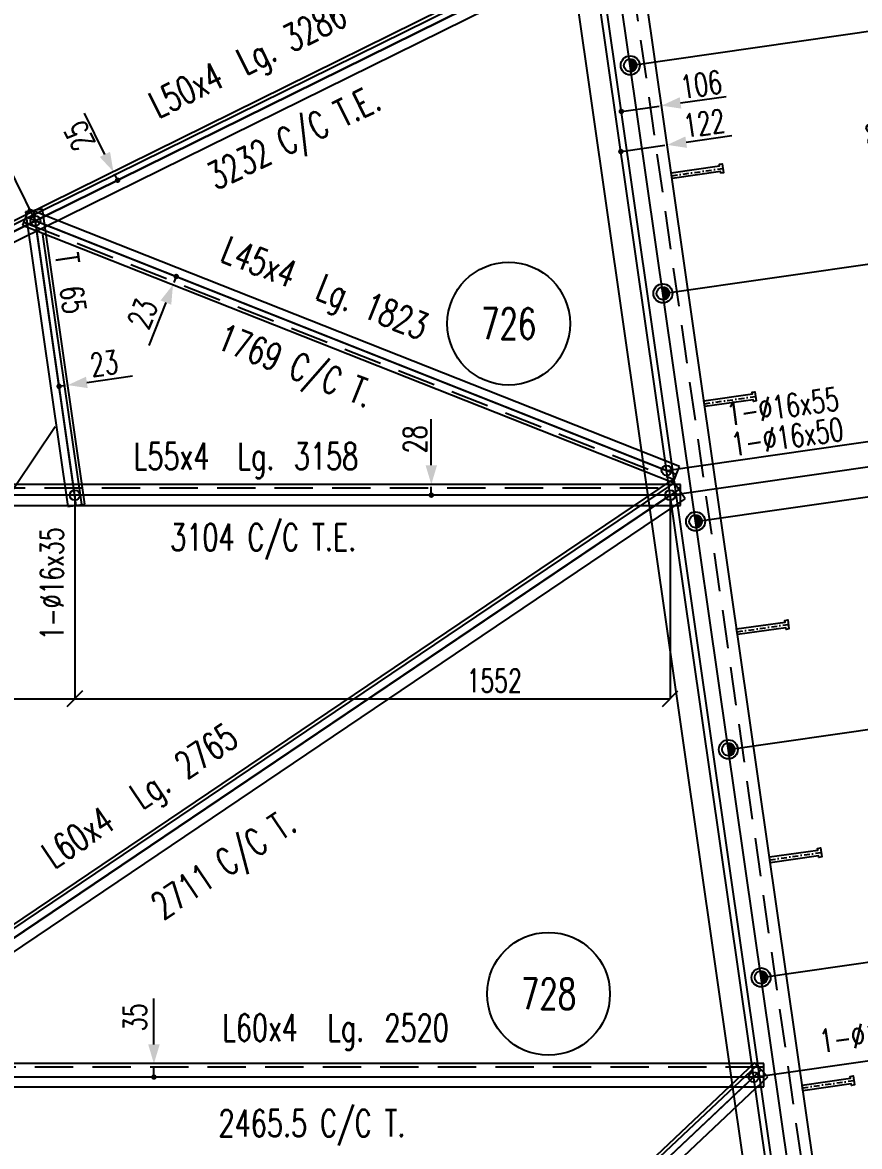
# Model space of a CAD drawing. Extents: x 144362 to 160582, y -59241 to -47761.
# Drawn here: x 150772 to 152954, y -52484 to -49556 of the extents above; entities that cross this region are included whole.
import ezdxf
from ezdxf.enums import TextEntityAlignment as Align

# ---------------------------------------------------------------- set-up
doc = ezdxf.new("R2010")
doc.units = 0
doc.header["$LTSCALE"] = 200
doc.header["$MEASUREMENT"] = 0
doc.linetypes.add('DASHDOT', pattern=[1, 0.5, -0.25, 0, -0.25])
doc.linetypes.add('DASHED', pattern=[0.75, 0.5, -0.25])
doc.layers.get('0').update_dxf_attribs({"linetype": 'CONTINUOUS'})
doc.layers.get('DEFPOINTS').update_dxf_attribs({"linetype": 'CONTINUOUS'})
for name, color, linetype in [('ASSI', 3, 'CONTINUOUS'), ('BOLLINI_1', 7, 'CONTINUOUS'), ('Echelon', 3, 'CONTINUOUS'), ('FORI', 2, 'CONTINUOUS'), ('LINEA_ANG', 2, 'CONTINUOUS'), ('LS', 7, 'CONTINUOUS'), ('MZ', 6, 'DASHDOT'), ('QT_MAL', 7, 'CONTINUOUS'), ('QT_MPR', 7, 'CONTINUOUS'), ('QT_MSP', 7, 'CONTINUOUS'), ('TRAT-Y', 7, 'DASHED')]:
    doc.layers.add(name, color=color, linetype=linetype)
doc.styles.add('QUOTE', font='ROMANS8.SHX', dxfattribs={"width": 0.7})
doc.styles.add('RQL', font='ROMANS8.SHX', dxfattribs={"width": 0.7})
doc.styles.add('RS', font='ROMANS8.shx', dxfattribs={"width": 0.7})
doc.styles.get("Standard").update_dxf_attribs({"font": 'ROMANS8.SHX', "width": 0.7})
doc.dimstyles.new('FRECCE1', dxfattribs={"dimtxt": 60, "dimasz": 6.66, "dimexe": 0, "dimexo": 0, "dimgap": 1, "dimtad": 1, "dimdec": 0, "dimzin": 0, "dimdsep": 46, "dimtxsty": 'RS', "dimblk1": 'QUOTP', "dimblk2": 'QUOTF', "dimsah": 1, "dimcen": 0, "dimclrd": 2, "dimclre": 2, "dimclrt": 7, "dimadec": 0, "dimazin": 0, "dimtfac": 1, "dimtdec": 0, "dimtix": 1, "dimtmove": 2, "dimatfit": 3, "dimldrblk": 'QUOTP', "dimfxl": 1, "dimtolj": 1, "dimtzin": 0, "dimarcsym": 0})
doc.dimstyles.new('FRECCE1_20', dxfattribs={"dimtxt": 60, "dimasz": 6.6667, "dimexe": 0, "dimexo": 0, "dimgap": 1, "dimtad": 1, "dimzin": 0, "dimdsep": 46, "dimtxsty": 'RS', "dimblk1": 'QUOTP', "dimblk2": 'QUOTF', "dimsah": 1, "dimcen": 0, "dimclrd": 2, "dimclre": 2, "dimclrt": 7, "dimadec": 0, "dimazin": 0, "dimtfac": 1, "dimtix": 1, "dimtmove": 2, "dimatfit": 3, "dimldrblk": 'QUOTP', "dimfxl": 1, "dimtolj": 1, "dimtzin": 0, "dimarcsym": 0})
doc.dimstyles.new('TRATTO_20', dxfattribs={"dimscale": 0, "dimtxt": 60, "dimasz": 40, "dimexe": 0, "dimexo": 0, "dimgap": 10, "dimtad": 1, "dimrnd": 0.5, "dimdsep": 46, "dimtxsty": 'RS', "dimblk1": 'OBLIQUE', "dimblk2": 'OBLIQUE', "dimsah": 1, "dimcen": 0.09, "dimclrd": 2, "dimclre": 2, "dimclrt": 7, "dimadec": 0, "dimazin": 0, "dimtfac": 1, "dimtix": 1, "dimtmove": 2, "dimatfit": 3, "dimfxl": 1, "dimtolj": 1, "dimtzin": 0, "dimarcsym": 0})

# ---------------------------------------------------------------- blocks, each defined once
blk = doc.blocks.new('ASSE98')
blk.add_line((0, 0), (1, 0))
at = {"color": 7, "flags": 1}
for tag, p in [('LAV1', (3.07431, 6.82847)), ('LAV2', (3.07431, 6.49513)), ('LAV3', (3.07431, 6.1618)), ('LAV4', (3.07431, 5.82847)), ('LAV5', (3.07431, 5.49513)), ('LAV6', (3.07431, 5.1618)), ('LAV7', (3.07431, 4.82847)), ('LAV8', (3.07431, 4.49513)), ('LAV9', (3.07431, 4.1618)), ('LAV10', (3.07431, 3.82847))]:
    blk.add_attdef(tag, p, '', height=0.2, dxfattribs=at)
at = {"color": 7, "style": 'QUOTE', "width": 0.5, "flags": 1}
for tag, p in [('TI', (1.38308, 6.82731)), ('DI_S', (1.38308, 6.42178)), ('D_S', (1.38308, 6.02092)), ('E_S', (1.38308, 5.68065)), ('NFORI', (1.36454, 5.29792)), ('ALAR', (1.36349, 4.93246)), ('FAM', (1.3775, 4.54645)), ('ALA', (1.38308, 4.19257)), ('DISP2', (1.38308, 3.84971)), ('DISP1', (1.38308, 3.50686)), ('PINZAF', (1.38308, 3.164)), ('PINZAI', (1.38308, 2.82114)), ('TRP', (1.38308, 2.47829)), ('NP', (1.38308, 2.13543)), ('SV', (1.38308, 1.79257)), ('PESO', (1.38308, 1.44971)), ('QUA', (1.38308, 1.10686)), ('LUN', (1.38308, 0.764)), ('PROF', (1.38308, 0.42114)), ('POS', (1.38308, 0.07829))]:
    blk.add_attdef(tag, p, '', height=0.2, dxfattribs=at)
blk = doc.blocks.new('16')
blk.add_circle((0, 0), 1)
blk = doc.blocks.new('_OBLIQUE')
at = {"color": 0, "linetype": 'ByBlock'}
blk.add_line((-0.5, -0.5), (0.5, 0.5), dxfattribs=at)
blk = doc.blocks.new('*D31')
at = {"layer": 'DEFPOINTS', "color": 0, "transparency": 16777216}
for p in [(152258.6, -49271.5), (153766.6, -50599.7), (152460, -50787.2)]:
    blk.add_point(p, dxfattribs=at)
at = {"layer": 'QT_MPR', "color": 2, "lineweight": -2, "transparency": 16777216}
for p, q in [((152258.6, -49271.5), (153549.4, -49086.3)), ((153549.4, -49086.3), (153766.6, -50599.7)), ((152460, -50787.2), (153766.6, -50599.7))]:
    blk.add_line(p, q, dxfattribs=at)
at = {"layer": 'QT_MPR', "color": 2, "lineweight": -2, "transparency": 16777216, "xscale": 40, "yscale": 40, "zscale": 40}
for p, rotation in [((153549.4, -49086.3), 98.16615670567593), ((153766.6, -50599.7), 278.166156705676)]:
    blk.add_blockref('_OBLIQUE', p, dxfattribs=dict(at, rotation=rotation))
at = {"layer": 'QT_MPR', "color": 7, "transparency": 16777216, "insert": (153605.8, -49851.4), "char_height": 60, "attachment_point": 5, "rotation": 98.1662, "style": 'RS'}
blk.add_mtext('\\A1;1529', dxfattribs=at)
blk = doc.blocks.new('*D33')
at = {"layer": 'DEFPOINTS', "color": 0, "transparency": 16777216}
for p in [(152460, -50787.2), (153984.1, -52115.4), (152677.5, -52302.9)]:
    blk.add_point(p, dxfattribs=at)
at = {"layer": 'QT_MPR', "color": 2, "lineweight": -2, "transparency": 16777216}
for p, q in [((152460, -50787.2), (153766.6, -50599.7)), ((153766.6, -50599.7), (153984.1, -52115.4)), ((152677.5, -52302.9), (153984.1, -52115.4))]:
    blk.add_line(p, q, dxfattribs=at)
at = {"layer": 'QT_MPR', "color": 2, "lineweight": -2, "transparency": 16777216, "xscale": 40, "yscale": 40, "zscale": 40}
for p, rotation in [((153766.6, -50599.7), 98.16615670567593), ((153984.1, -52115.4), 278.166156705676)]:
    blk.add_blockref('_OBLIQUE', p, dxfattribs=dict(at, rotation=rotation))
at = {"layer": 'QT_MPR', "color": 7, "transparency": 16777216, "insert": (153827.2, -51355.1), "char_height": 60, "attachment_point": 5, "rotation": 98.1662, "style": 'RS'}
blk.add_mtext('\\A1;1531', dxfattribs=at)
blk = doc.blocks.new('*D35')
at = {"layer": 'DEFPOINTS', "color": 0, "transparency": 16777216}
for p in [(152677.5, -52302.9), (154201.6, -53631.1), (152895, -53818.6)]:
    blk.add_point(p, dxfattribs=at)
at = {"layer": 'QT_MPR', "color": 2, "lineweight": -2, "transparency": 16777216}
for p, q in [((152677.5, -52302.9), (153984.1, -52115.4)), ((153984.1, -52115.4), (154201.6, -53631.1)), ((152895, -53818.6), (154201.6, -53631.1))]:
    blk.add_line(p, q, dxfattribs=at)
at = {"layer": 'QT_MPR', "color": 2, "lineweight": -2, "transparency": 16777216, "xscale": 40, "yscale": 40, "zscale": 40}
for p, rotation in [((153984.1, -52115.4), 98.16615670567593), ((154201.6, -53631.1), 278.166156705676)]:
    blk.add_blockref('_OBLIQUE', p, dxfattribs=dict(at, rotation=rotation))
at = {"layer": 'QT_MPR', "color": 7, "transparency": 16777216, "insert": (154033.3, -52894.1), "char_height": 60, "attachment_point": 5, "rotation": 98.1662, "style": 'RS'}
blk.add_mtext('\\A1;1531.5', dxfattribs=at)
blk = doc.blocks.new('*D30')
at = {"layer": 'DEFPOINTS', "color": 0, "transparency": 16777216}
for p in [(152254.9, -49358), (153460.4, -50578), (152450.7, -50722.9)]:
    blk.add_point(p, dxfattribs=at)
at = {"layer": 'QT_MPR', "color": 2, "lineweight": -2, "transparency": 16777216}
for p, q in [((152254.9, -49358), (153264.5, -49213.1)), ((153264.5, -49213.1), (153460.4, -50578)), ((152450.7, -50722.9), (153460.4, -50578))]:
    blk.add_line(p, q, dxfattribs=at)
at = {"layer": 'QT_MPR', "color": 2, "lineweight": -2, "transparency": 16777216, "xscale": 40, "yscale": 40, "zscale": 40}
for p, rotation in [((153264.5, -49213.1), 98.16615670567593), ((153460.4, -50578), 278.166156705676)]:
    blk.add_blockref('_OBLIQUE', p, dxfattribs=dict(at, rotation=rotation))
at = {"layer": 'QT_MPR', "color": 7, "transparency": 16777216, "insert": (153316.5, -49898.6), "char_height": 60, "attachment_point": 5, "rotation": 98.1662, "style": 'RS'}
blk.add_mtext('\\A1;1379', dxfattribs=at)
blk = doc.blocks.new('*D32')
at = {"layer": 'DEFPOINTS', "color": 0, "transparency": 16777216}
for p in [(153469.6, -50642.3), (152450.7, -50722.9), (152460, -50787.2)]:
    blk.add_point(p, dxfattribs=at)
at = {"layer": 'QT_MPR', "color": 2, "lineweight": -2, "transparency": 16777216}
for p, q in [((152450.7, -50722.9), (153460.4, -50578)), ((153460.4, -50578), (153469.6, -50642.3)), ((152460, -50787.2), (153469.6, -50642.3))]:
    blk.add_line(p, q, dxfattribs=at)
at = {"layer": 'QT_MPR', "color": 2, "lineweight": -2, "transparency": 16777216, "xscale": 40, "yscale": 40, "zscale": 40}
for p, rotation in [((153460.4, -50578), 98.16615670567593), ((153469.6, -50642.3), 278.166156705676)]:
    blk.add_blockref('_OBLIQUE', p, dxfattribs=dict(at, rotation=rotation))
at = {"layer": 'QT_MPR', "color": 7, "transparency": 16777216, "insert": (153515.2, -50584.9), "char_height": 60, "attachment_point": 5, "rotation": 98.1662, "style": 'RS'}
blk.add_mtext('\\A1;65', dxfattribs=at)
blk = doc.blocks.new('QUOTP')
at = {"layer": 'ASSI', "color": 2, "const_width": 1.07}
blk.add_lwpolyline([(-0.53, 0, 1), (0.53, 0, 1)], format="xyb", close=True, dxfattribs=at)
blk = doc.blocks.new('QUOTF')
at = {"layer": 'LS', "color": 2}
blk.add_line((7.5, 0), (25.5, 0), dxfattribs=at)
blk.add_solid([(7.5, 2.25), (0, 0), (7.5, -2.25)], dxfattribs=at)
blk = doc.blocks.new('*D166')
at = {"layer": 'DEFPOINTS', "color": 0, "transparency": 16777216}
for p in [(152332.7, -49787.8), (152437.6, -49772.7), (152437.6, -49772.7)]:
    blk.add_point(p, dxfattribs=at)
at = {"layer": 'QT_MAL', "color": 2, "lineweight": -2, "transparency": 16777216}
for p, q in [((152339.3, -49786.8), (152431, -49773.7)), ((152437.6, -49772.7), (152437.6, -49772.7))]:
    blk.add_line(p, q, dxfattribs=at)
at = {"layer": 'QT_MAL', "color": 2, "lineweight": -2, "transparency": 16777216, "xscale": 6.66, "yscale": 6.66, "zscale": 6.66}
for name, p, rotation in [('QUOTF', (152437.6, -49772.7), 8.166156705674926), ('QUOTP', (152332.7, -49787.8), 188.1661567056749)]:
    blk.add_blockref(name, p, dxfattribs=dict(at, rotation=rotation))
at = {"layer": 'QT_MAL', "color": 7, "transparency": 16777216, "insert": (152540.6, -49717.7), "char_height": 60, "attachment_point": 5, "rotation": 8.1662, "style": 'RS'}
blk.add_mtext('\\A1;106', dxfattribs=at)
blk = doc.blocks.new('*D165')
at = {"layer": 'DEFPOINTS', "color": 0, "transparency": 16777216}
for p in [(152452.3, -49874.9), (152452.3, -49874.9), (152331.5, -49892.3)]:
    blk.add_point(p, dxfattribs=at)
at = {"layer": 'QT_MAL', "color": 2, "lineweight": -2, "transparency": 16777216}
blk.add_line((152338.1, -49891.3), (152445.7, -49875.9), dxfattribs=at)
at = {"layer": 'QT_MAL', "color": 2, "lineweight": -2, "transparency": 16777216, "xscale": 6.66, "yscale": 6.66, "zscale": 6.66}
for name, p, rotation in [('QUOTF', (152452.3, -49874.9), 8.166156705674926), ('QUOTP', (152331.5, -49892.3), 188.1661567056749)]:
    blk.add_blockref(name, p, dxfattribs=dict(at, rotation=rotation))
at = {"layer": 'QT_MAL', "color": 7, "transparency": 16777216, "insert": (152548.5, -49818.7), "char_height": 60, "attachment_point": 5, "rotation": 8.1662, "style": 'RS'}
blk.add_mtext('\\A1;122', dxfattribs=at)
blk = doc.blocks.new('*D54')
at = {"layer": 'DEFPOINTS', "color": 0, "transparency": 16777216}
for p in [(150211.9, -52302.9), (151067.4, -53818.6), (150498.7, -54139.6)]:
    blk.add_point(p, dxfattribs=at)
at = {"layer": 'QT_MPR', "color": 2, "lineweight": -2, "transparency": 16777216}
for p, q in [((150211.9, -52302.9), (149643.2, -52623.9)), ((149643.2, -52623.9), (150498.7, -54139.6)), ((151067.4, -53818.6), (150498.7, -54139.6))]:
    blk.add_line(p, q, dxfattribs=at)
at = {"layer": 'QT_MPR', "color": 2, "lineweight": -2, "transparency": 16777216, "xscale": 40, "yscale": 40, "zscale": 40}
for p, rotation in [((149643.2, -52623.9), 119.4417133094446), ((150498.7, -54139.6), 299.4417133094445)]:
    blk.add_blockref('_OBLIQUE', p, dxfattribs=dict(at, rotation=rotation))
at = {"layer": 'QT_MPR', "color": 7, "transparency": 16777216, "insert": (150088.3, -53294.2), "char_height": 60, "attachment_point": 5, "rotation": 299.4417, "style": 'RS'}
blk.add_mtext('\\A1;1740.5', dxfattribs=at)
blk = doc.blocks.new('*D172')
at = {"layer": 'DEFPOINTS', "color": 0, "transparency": 16777216}
for p in [(150890.3, -50500.6), (150890.3, -50500.6), (150867.5, -50503.8)]:
    blk.add_point(p, dxfattribs=at)
at = {"layer": 'QT_MAL', "color": 2, "lineweight": -2, "transparency": 16777216}
blk.add_line((150874.1, -50502.9), (150883.7, -50501.5), dxfattribs=at)
at = {"layer": 'QT_MAL', "color": 2, "lineweight": -2, "transparency": 16777216, "xscale": 6.6667, "yscale": 6.6667, "zscale": 6.6667}
for name, p, rotation in [('QUOTF', (150890.3, -50500.6), 8.166156705675638), ('QUOTP', (150867.5, -50503.8), 188.1661567056757)]:
    blk.add_blockref(name, p, dxfattribs=dict(at, rotation=rotation))
at = {"layer": 'QT_MAL', "color": 7, "transparency": 16777216, "insert": (150985, -50444.2), "char_height": 60, "attachment_point": 5, "rotation": 8.1662, "style": 'RS'}
blk.add_mtext('\\A1;23', dxfattribs=at)
blk = doc.blocks.new('*D171')
at = {"layer": 'DEFPOINTS', "color": 0, "transparency": 16777216}
for p in [(151164.2, -50239.1), (151164.2, -50239.1), (151172.7, -50217.7)]:
    blk.add_point(p, dxfattribs=at)
at = {"layer": 'QT_MAL', "color": 2, "lineweight": -2, "transparency": 16777216}
for p, q in [((151164.2, -50239.1), (151164.2, -50239.1)), ((151170.2, -50223.9), (151166.7, -50232.9))]:
    blk.add_line(p, q, dxfattribs=at)
at = {"layer": 'QT_MAL', "color": 2, "lineweight": -2, "transparency": 16777216, "xscale": 6.6667, "yscale": 6.6667, "zscale": 6.6667}
for name, p, rotation in [('QUOTP', (151172.7, -50217.7), 68.43147421915525), ('QUOTF', (151164.2, -50239.1), 248.4314742191553)]:
    blk.add_blockref(name, p, dxfattribs=dict(at, rotation=rotation))
at = {"layer": 'QT_MAL', "color": 7, "transparency": 16777216, "insert": (151085, -50314.7), "char_height": 60, "attachment_point": 5, "rotation": 68.4315, "style": 'RS'}
blk.add_mtext('\\A1;23', dxfattribs=at)
blk = doc.blocks.new('xxx')
blk.add_circle((0, 0), 8)
at = {"color": 3, "style": 'RQL', "width": 0.7}
blk.add_attdef('POS', text='', height=4, dxfattribs=at).set_placement((0, 0), align=Align.MIDDLE)
at = {"color": 3, "style": 'RQL', "width": 0.7, "flags": 1}
blk.add_attdef('POS1', (-0.39, -5.42), '', height=2, dxfattribs=at)
at = {"style": 'RQL', "width": 0.7, "flags": 1}
blk.add_attdef('TIPO', (-0.39, -8.66), '', height=2, dxfattribs=at)
blk = doc.blocks.new('*D64')
at = {"layer": 'DEFPOINTS', "color": 0, "transparency": 16777216}
for p in [(149356.4, -50787.2), (150908.2, -50787.2), (150908.2, -51317.3)]:
    blk.add_point(p, dxfattribs=at)
at = {"layer": 'QT_MPR', "color": 2, "lineweight": -2, "transparency": 16777216}
for p, q in [((149356.4, -50787.2), (149356.4, -51317.3)), ((150908.2, -50787.2), (150908.2, -51317.3)), ((149356.4, -51317.3), (150908.2, -51317.3))]:
    blk.add_line(p, q, dxfattribs=at)
at = {"layer": 'QT_MPR', "color": 2, "lineweight": -2, "transparency": 16777216, "xscale": 40, "yscale": 40, "zscale": 40, "rotation": 180}
blk.add_blockref('_OBLIQUE', (149356.4, -51317.3), dxfattribs=at)
at = {"layer": 'QT_MPR', "color": 2, "lineweight": -2, "transparency": 16777216, "xscale": 40, "yscale": 40, "zscale": 40}
blk.add_blockref('_OBLIQUE', (150908.2, -51317.3), dxfattribs=at)
at = {"layer": 'QT_MPR', "color": 7, "transparency": 16777216, "insert": (150232.4, -51271.2), "char_height": 60, "attachment_point": 5, "style": 'RS'}
blk.add_mtext('\\A1;1552', dxfattribs=at)
blk = doc.blocks.new('*D63')
at = {"layer": 'DEFPOINTS', "color": 0, "transparency": 16777216}
for p in [(150908.2, -50787.2), (152460, -50787.2), (152460, -51317.3)]:
    blk.add_point(p, dxfattribs=at)
at = {"layer": 'QT_MPR', "color": 2, "lineweight": -2, "transparency": 16777216}
for p, q in [((150908.2, -50787.2), (150908.2, -51317.3)), ((152460, -50787.2), (152460, -51317.3)), ((150908.2, -51317.3), (152460, -51317.3))]:
    blk.add_line(p, q, dxfattribs=at)
at = {"layer": 'QT_MPR', "color": 2, "lineweight": -2, "transparency": 16777216, "xscale": 40, "yscale": 40, "zscale": 40, "rotation": 180}
blk.add_blockref('_OBLIQUE', (150908.2, -51317.3), dxfattribs=at)
at = {"layer": 'QT_MPR', "color": 2, "lineweight": -2, "transparency": 16777216, "xscale": 40, "yscale": 40, "zscale": 40}
blk.add_blockref('_OBLIQUE', (152460, -51317.3), dxfattribs=at)
at = {"layer": 'QT_MPR', "color": 7, "transparency": 16777216, "insert": (152001.4, -51270.4), "char_height": 60, "attachment_point": 5, "style": 'RS'}
blk.add_mtext('\\A1;1552', dxfattribs=at)
blk = doc.blocks.new('*D62')
at = {"layer": 'DEFPOINTS', "color": 0, "transparency": 16777216}
for p in [(150576.9, -49608.8), (150805.6, -50072.6), (149356.4, -50787.2)]:
    blk.add_point(p, dxfattribs=at)
at = {"layer": 'QT_MPR', "color": 2, "lineweight": -2, "transparency": 16777216}
for p, q in [((149127.7, -50323.4), (150576.9, -49608.8)), ((150805.6, -50072.6), (150576.9, -49608.8)), ((149356.4, -50787.2), (149127.7, -50323.4))]:
    blk.add_line(p, q, dxfattribs=at)
at = {"layer": 'QT_MPR', "color": 2, "lineweight": -2, "transparency": 16777216, "xscale": 40, "yscale": 40, "zscale": 40}
for p, rotation in [((150576.9, -49608.8), 26.2485431822919), ((149127.7, -50323.4), 206.2485431822919)]:
    blk.add_blockref('_OBLIQUE', p, dxfattribs=dict(at, rotation=rotation))
at = {"layer": 'QT_MPR', "color": 7, "transparency": 16777216, "insert": (149782.4, -49943.2), "char_height": 60, "attachment_point": 5, "rotation": 26.2485, "style": 'RS'}
blk.add_mtext('\\A1;1616', dxfattribs=at)
blk = doc.blocks.new('*D61')
at = {"layer": 'DEFPOINTS', "color": 0, "transparency": 16777216}
for p in [(152026.2, -48894.2), (152254.9, -49358), (150805.6, -50072.6)]:
    blk.add_point(p, dxfattribs=at)
at = {"layer": 'QT_MPR', "color": 2, "lineweight": -2, "transparency": 16777216}
for p, q in [((150576.9, -49608.8), (152026.2, -48894.2)), ((152254.9, -49358), (152026.2, -48894.2)), ((150805.6, -50072.6), (150576.9, -49608.8))]:
    blk.add_line(p, q, dxfattribs=at)
at = {"layer": 'QT_MPR', "color": 2, "lineweight": -2, "transparency": 16777216, "xscale": 40, "yscale": 40, "zscale": 40}
for p, rotation in [((152026.2, -48894.2), 26.2485431822919), ((150576.9, -49608.8), 206.2485431822919)]:
    blk.add_blockref('_OBLIQUE', p, dxfattribs=dict(at, rotation=rotation))
at = {"layer": 'QT_MPR', "color": 7, "transparency": 16777216, "insert": (151487.5, -49104.2), "char_height": 60, "attachment_point": 5, "rotation": 26.2485, "style": 'RS'}
blk.add_mtext('\\A1;1616', dxfattribs=at)
blk = doc.blocks.new('bull')
at = {"style": 'RS', "width": 0.7, "flags": 1}
for tag, p in [('NN', (-12.25, 0)), ('DIAMETRO', (0, -4.86)), ('SERRAGGIO', (0, -9.71)), ('LUNGHEZZA', (0, -14.57)), ('NB', (0, -19.43)), ('TIPO', (0, -24.12)), ('EL', (-0.14, -29))]:
    blk.add_attdef(tag, p, '', height=3, dxfattribs=at)
at = {"style": 'RS', "width": 0.7}
blk.add_attdef('BULLONE', (0, 0), '', height=3, dxfattribs=at)
blk = doc.blocks.new('P20')
at = {"color": 0}
for p, q in [((0, 0.98), (0.02, 1)), ((0, 0.94), (0.06, 1)), ((1, -0.01), (0, 0.99)), ((0, 0.89), (0.1, 0.99)), ((0, 0.85), (0.14, 0.99)), ((0, 0.8), (0.18, 0.98)), ((0, 0.76), (0.22, 0.98)), ((0, 0.71), (0.25, 0.97)), ((0, 0.67), (0.29, 0.96)), ((1, -0.05), (0, 0.95)), ((0, 0.62), (0.32, 0.95)), ((0, 0.58), (0.36, 0.93)), ((0, 0.53), (0.39, 0.92)), ((0, 0.49), (0.42, 0.91)), ((1, -0.09), (0, 0.9)), ((0, 0.44), (0.45, 0.89)), ((0, 0.4), (0.48, 0.88)), ((0.99, -0.13), (0, 0.86)), ((0, 0.35), (0.51, 0.86)), ((0, 0.31), (0.54, 0.84)), ((0, 0.26), (0.56, 0.83)), ((0.99, -0.17), (0, 0.81)), ((0, 0.22), (0.59, 0.81)), ((0, 0.17), (0.61, 0.79)), ((0.98, -0.21), (0, 0.77)), ((0, 0.13), (0.64, 0.77)), ((0, 0.08), (0.66, 0.75)), ((0, 0.04), (0.69, 0.73)), ((0.97, -0.25), (0, 0.72)), ((0, -0.01), (0.71, 0.7)), ((0.96, -0.28), (0, 0.68)), ((0, -0.05), (0.73, 0.68)), ((0, -0.1), (0.75, 0.66)), ((0.95, -0.32), (0, 0.63)), ((0, -0.14), (0.77, 0.63)), ((0, -0.19), (0.79, 0.61)), ((0.94, -0.35), (0, 0.59)), ((0, -0.23), (0.81, 0.58)), ((0, -0.28), (0.83, 0.56)), ((0.92, -0.38), (0, 0.54)), ((0, -0.32), (0.85, 0.53)), ((0.91, -0.41), (0, 0.5)), ((0, -0.36), (0.87, 0.5)), ((0, -0.41), (0.88, 0.47)), ((0.9, -0.44), (0, 0.45)), ((0, -0.45), (0.9, 0.44)), ((0.88, -0.47), (0, 0.41)), ((0, -0.5), (0.91, 0.41)), ((0, -0.54), (0.92, 0.38)), ((0.87, -0.5), (0, 0.36)), ((0, -0.59), (0.94, 0.35)), ((0.85, -0.53), (0, 0.32)), ((0, -0.63), (0.95, 0.31)), ((0, -0.68), (0.96, 0.28)), ((0.83, -0.56), (0, 0.27)), ((0, -0.72), (0.97, 0.25)), ((0.81, -0.58), (0, 0.23)), ((0, -0.77), (0.98, 0.21)), ((0.79, -0.61), (0, 0.18)), ((0, -0.81), (0.99, 0.17)), ((0.77, -0.63), (0, 0.14)), ((0, -0.86), (0.99, 0.13)), ((0.75, -0.66), (0, 0.09)), ((0, -0.9), (1, 0.09)), ((0.73, -0.68), (0, 0.05)), ((0, -0.95), (1, 0.05)), ((0.71, -0.7), (0, 0.01)), ((0, -0.99), (1, 0.01)), ((1, 0.04), (0.04, 1)), ((1, 0.09), (0.09, 1)), ((0.99, 0.14), (0.14, 0.99)), ((0.98, 0.19), (0.19, 0.98)), ((0.97, 0.25), (0.25, 0.97)), ((0.95, 0.31), (0.31, 0.95)), ((0.92, 0.38), (0.38, 0.92)), ((0.88, 0.47), (0.47, 0.88)), ((0.81, 0.59), (0.59, 0.81)), ((0.69, -0.73), (0, -0.04)), ((0.66, -0.75), (0, -0.08)), ((0.64, -0.77), (0, -0.13)), ((0.61, -0.79), (0, -0.17)), ((0.59, -0.81), (0, -0.22)), ((0.56, -0.83), (0, -0.26)), ((0.54, -0.84), (0, -0.31)), ((0.51, -0.86), (0, -0.35)), ((0.48, -0.88), (0, -0.4)), ((0.45, -0.89), (0, -0.44)), ((0.42, -0.91), (0, -0.49)), ((0.39, -0.92), (0, -0.53)), ((0.36, -0.93), (0, -0.58)), ((0.32, -0.95), (0, -0.62)), ((0.29, -0.96), (0, -0.67)), ((0.25, -0.97), (0, -0.71)), ((0.22, -0.98), (0, -0.76)), ((0.18, -0.98), (0, -0.8)), ((0.14, -0.99), (0, -0.85)), ((0.1, -0.99), (0, -0.89)), ((0.04, -1), (1, -0.04)), ((0.09, -1), (1, -0.09)), ((0.14, -0.99), (0.99, -0.14)), ((0.19, -0.98), (0.98, -0.19)), ((0.25, -0.97), (0.97, -0.25)), ((0.31, -0.95), (0.95, -0.31)), ((0.38, -0.92), (0.92, -0.38)), ((0.47, -0.88), (0.88, -0.47)), ((0.59, -0.81), (0.81, -0.59))]:
    blk.add_line(p, q, dxfattribs=at)
for radius in [1.5, 1]:
    blk.add_circle((0, 0), radius)
blk = doc.blocks.new('A$C6E393FD9')
at = {"layer": 'Echelon'}
blk.add_lwpolyline([(2.5, 0), (0, 19.8), (168.6, 41.4), (167.9, 47.2), (177.8, 48.5), (181.8, 17.1), (171.9, 15.8), (171.2, 21.6), (2.5, 0)], close=True, dxfattribs=at)
at = {"layer": 'MZ', "ltscale": 0.2}
blk.add_line((1.3, 9.9), (179.8, 32.8), dxfattribs=at)
blk = doc.blocks.new('*D131')
at = {"layer": 'DEFPOINTS', "color": 0, "transparency": 16777216}
for p in [(152254.9, -49358), (153013.2, -49573.4), (152355.9, -49667.7)]:
    blk.add_point(p, dxfattribs=at)
at = {"layer": 'QT_MSP', "color": 2, "lineweight": -2, "transparency": 16777216}
for p, q in [((152254.9, -49358), (152967.6, -49255.7)), ((152967.6, -49255.7), (153013.2, -49573.4)), ((152355.9, -49667.7), (153013.2, -49573.4))]:
    blk.add_line(p, q, dxfattribs=at)
at = {"layer": 'QT_MSP', "color": 2, "lineweight": -2, "transparency": 16777216, "xscale": 40, "yscale": 40, "zscale": 40}
for p, rotation in [((152967.6, -49255.7), 98.16615670567593), ((153013.2, -49573.4), 278.166156705676)]:
    blk.add_blockref('_OBLIQUE', p, dxfattribs=dict(at, rotation=rotation))
at = {"layer": 'QT_MSP', "color": 7, "transparency": 16777216, "insert": (152944.4, -49420.9), "char_height": 60, "attachment_point": 5, "rotation": 98.1662, "style": 'RS'}
blk.add_mtext('\\A1;321', dxfattribs=at)
blk = doc.blocks.new('*D130')
at = {"layer": 'DEFPOINTS', "color": 0, "transparency": 16777216}
for p in [(152355.9, -49667.7), (153098.4, -50167.3), (152441.1, -50261.7)]:
    blk.add_point(p, dxfattribs=at)
at = {"layer": 'QT_MSP', "color": 2, "lineweight": -2, "transparency": 16777216}
for p, q in [((152355.9, -49667.7), (153013.2, -49573.4)), ((153013.2, -49573.4), (153098.4, -50167.3)), ((152441.1, -50261.7), (153098.4, -50167.3))]:
    blk.add_line(p, q, dxfattribs=at)
at = {"layer": 'QT_MSP', "color": 2, "lineweight": -2, "transparency": 16777216, "xscale": 40, "yscale": 40, "zscale": 40}
for p, rotation in [((153013.2, -49573.4), 98.16615670567593), ((153098.4, -50167.3), 278.166156705676)]:
    blk.add_blockref('_OBLIQUE', p, dxfattribs=dict(at, rotation=rotation))
at = {"layer": 'QT_MSP', "color": 7, "transparency": 16777216, "insert": (153006, -49863.4), "char_height": 60, "attachment_point": 5, "rotation": 98.1662, "style": 'RS'}
blk.add_mtext('\\A1;600', dxfattribs=at)
blk = doc.blocks.new('*D129')
at = {"layer": 'DEFPOINTS', "color": 0, "transparency": 16777216}
for p in [(152441.1, -50261.7), (153163.4, -50620.6), (152450.7, -50722.9)]:
    blk.add_point(p, dxfattribs=at)
at = {"layer": 'QT_MSP', "color": 2, "lineweight": -2, "transparency": 16777216}
for p, q in [((152441.1, -50261.7), (153098.4, -50167.3)), ((153098.4, -50167.3), (153163.4, -50620.6)), ((152450.7, -50722.9), (153163.4, -50620.6))]:
    blk.add_line(p, q, dxfattribs=at)
at = {"layer": 'QT_MSP', "color": 2, "lineweight": -2, "transparency": 16777216, "xscale": 40, "yscale": 40, "zscale": 40}
for p, rotation in [((153098.4, -50167.3), 98.16615670567593), ((153163.4, -50620.6), 278.166156705676)]:
    blk.add_blockref('_OBLIQUE', p, dxfattribs=dict(at, rotation=rotation))
at = {"layer": 'QT_MSP', "color": 7, "transparency": 16777216, "insert": (153086.9, -50398.2), "char_height": 60, "attachment_point": 5, "rotation": 98.1662, "style": 'RS'}
blk.add_mtext('\\A1;458', dxfattribs=at)
blk = doc.blocks.new('*D133')
at = {"layer": 'DEFPOINTS', "color": 0, "transparency": 16777216}
for p in [(153183.6, -50761.3), (152460, -50787.2), (152526.4, -50855.6)]:
    blk.add_point(p, dxfattribs=at)
at = {"layer": 'QT_MSP', "color": 2, "lineweight": -2, "transparency": 16777216}
for p, q in [((152460, -50787.2), (153172.7, -50685)), ((153172.7, -50685), (153183.6, -50761.3)), ((152526.4, -50855.6), (153183.6, -50761.3))]:
    blk.add_line(p, q, dxfattribs=at)
at = {"layer": 'QT_MSP', "color": 2, "lineweight": -2, "transparency": 16777216, "xscale": 40, "yscale": 40, "zscale": 40}
for p, rotation in [((153172.7, -50685), 98.16615670567593), ((153183.6, -50761.3), 278.166156705676)]:
    blk.add_blockref('_OBLIQUE', p, dxfattribs=dict(at, rotation=rotation))
at = {"layer": 'QT_MSP', "color": 7, "transparency": 16777216, "insert": (153232.6, -50733.5), "char_height": 60, "attachment_point": 5, "rotation": 98.1662, "style": 'RS'}
blk.add_mtext('\\A1;77', dxfattribs=at)
blk = doc.blocks.new('*D132')
at = {"layer": 'DEFPOINTS', "color": 0, "transparency": 16777216}
for p in [(152526.4, -50855.6), (153268.8, -51355.2), (152611.6, -51449.5)]:
    blk.add_point(p, dxfattribs=at)
at = {"layer": 'QT_MSP', "color": 2, "lineweight": -2, "transparency": 16777216}
for p, q in [((152526.4, -50855.6), (153183.6, -50761.3)), ((153183.6, -50761.3), (153268.8, -51355.2)), ((152611.6, -51449.5), (153268.8, -51355.2))]:
    blk.add_line(p, q, dxfattribs=at)
at = {"layer": 'QT_MSP', "color": 2, "lineweight": -2, "transparency": 16777216, "xscale": 40, "yscale": 40, "zscale": 40}
for p, rotation in [((153183.6, -50761.3), 98.16615670567593), ((153268.8, -51355.2), 278.166156705676)]:
    blk.add_blockref('_OBLIQUE', p, dxfattribs=dict(at, rotation=rotation))
at = {"layer": 'QT_MSP', "color": 7, "transparency": 16777216, "insert": (153184.3, -51069.9), "char_height": 60, "attachment_point": 5, "rotation": 98.1662, "style": 'RS'}
blk.add_mtext('\\A1;600', dxfattribs=at)
blk = doc.blocks.new('*D138')
at = {"layer": 'DEFPOINTS', "color": 0, "transparency": 16777216}
for p in [(152611.6, -51449.5), (153354.1, -51949.1), (152696.8, -52043.4)]:
    blk.add_point(p, dxfattribs=at)
at = {"layer": 'QT_MSP', "color": 2, "lineweight": -2, "transparency": 16777216}
for p, q in [((152611.6, -51449.5), (153268.8, -51355.2)), ((153268.8, -51355.2), (153354.1, -51949.1)), ((152696.8, -52043.4), (153354.1, -51949.1))]:
    blk.add_line(p, q, dxfattribs=at)
at = {"layer": 'QT_MSP', "color": 2, "lineweight": -2, "transparency": 16777216, "xscale": 40, "yscale": 40, "zscale": 40}
for p, rotation in [((153268.8, -51355.2), 98.16615670567593), ((153354.1, -51949.1), 278.166156705676)]:
    blk.add_blockref('_OBLIQUE', p, dxfattribs=dict(at, rotation=rotation))
at = {"layer": 'QT_MSP', "color": 7, "transparency": 16777216, "insert": (153270, -51656.7), "char_height": 60, "attachment_point": 5, "rotation": 98.1662, "style": 'RS'}
blk.add_mtext('\\A1;600', dxfattribs=at)
blk = doc.blocks.new('*D137')
at = {"layer": 'DEFPOINTS', "color": 0, "transparency": 16777216}
for p in [(152696.8, -52043.4), (153390.2, -52200.6), (152677.5, -52302.9)]:
    blk.add_point(p, dxfattribs=at)
at = {"layer": 'QT_MSP', "color": 2, "lineweight": -2, "transparency": 16777216}
for p, q in [((152696.8, -52043.4), (153354.1, -51949.1)), ((153354.1, -51949.1), (153390.2, -52200.6)), ((152677.5, -52302.9), (153390.2, -52200.6))]:
    blk.add_line(p, q, dxfattribs=at)
at = {"layer": 'QT_MSP', "color": 2, "lineweight": -2, "transparency": 16777216, "xscale": 40, "yscale": 40, "zscale": 40}
for p, rotation in [((153354.1, -51949.1), 98.16615670567593), ((153390.2, -52200.6), 278.166156705676)]:
    blk.add_blockref('_OBLIQUE', p, dxfattribs=dict(at, rotation=rotation))
at = {"layer": 'QT_MSP', "color": 7, "transparency": 16777216, "insert": (153326.6, -52081.3), "char_height": 60, "attachment_point": 5, "rotation": 98.1662, "style": 'RS'}
blk.add_mtext('\\A1;254', dxfattribs=at)
blk = doc.blocks.new('*D143')
at = {"layer": 'DEFPOINTS', "color": 0, "transparency": 16777216}
for p in [(152677.5, -52302.9), (153439.3, -52543), (152782, -52637.3)]:
    blk.add_point(p, dxfattribs=at)
at = {"layer": 'QT_MSP', "color": 2, "lineweight": -2, "transparency": 16777216}
for p, q in [((152677.5, -52302.9), (153390.2, -52200.6)), ((153390.2, -52200.6), (153439.3, -52543)), ((152782, -52637.3), (153439.3, -52543))]:
    blk.add_line(p, q, dxfattribs=at)
at = {"layer": 'QT_MSP', "color": 2, "lineweight": -2, "transparency": 16777216, "xscale": 40, "yscale": 40, "zscale": 40}
for p, rotation in [((153390.2, -52200.6), 98.16615670567593), ((153439.3, -52543), 278.166156705676)]:
    blk.add_blockref('_OBLIQUE', p, dxfattribs=dict(at, rotation=rotation))
at = {"layer": 'QT_MSP', "color": 7, "transparency": 16777216, "insert": (153374.6, -52376.1), "char_height": 60, "attachment_point": 5, "rotation": 98.1662, "style": 'RS'}
blk.add_mtext('\\A1;346', dxfattribs=at)
blk = doc.blocks.new('*D194')
at = {"layer": 'DEFPOINTS', "color": 0, "transparency": 16777216}
for p in [(151114.6, -52267.9), (151114.6, -52267.9), (151114.6, -52302.9)]:
    blk.add_point(p, dxfattribs=at)
at = {"layer": 'QT_MAL', "color": 2, "lineweight": -2, "transparency": 16777216}
blk.add_line((151114.6, -52296.3), (151114.6, -52274.6), dxfattribs=at)
at = {"layer": 'QT_MAL', "color": 2, "lineweight": -2, "transparency": 16777216, "xscale": 6.66, "yscale": 6.66, "zscale": 6.66}
for name, p, rotation in [('QUOTF', (151114.6, -52267.9), 90.0000000000002), ('QUOTP', (151114.6, -52302.9), 270.0000000000002)]:
    blk.add_blockref(name, p, dxfattribs=dict(at, rotation=rotation))
at = {"layer": 'QT_MAL', "color": 7, "transparency": 16777216, "insert": (151065.6, -52147.2), "char_height": 60, "attachment_point": 5, "rotation": 90, "style": 'RS'}
blk.add_mtext('\\A1;35', dxfattribs=at)
blk = doc.blocks.new('*D195')
at = {"layer": 'DEFPOINTS', "color": 0, "transparency": 16777216}
for p in [(151008.9, -49944.5), (151008.9, -49944.5), (151020, -49966.9)]:
    blk.add_point(p, dxfattribs=at)
at = {"layer": 'QT_MAL', "color": 2, "lineweight": -2, "transparency": 16777216}
blk.add_line((151017, -49960.9), (151011.9, -49950.4), dxfattribs=at)
at = {"layer": 'QT_MAL', "color": 2, "lineweight": -2, "transparency": 16777216, "xscale": 6.66, "yscale": 6.66, "zscale": 6.66}
for name, p, rotation in [('QUOTF', (151008.9, -49944.5), 116.2485431822919), ('QUOTP', (151020, -49966.9), 296.2485431822919)]:
    blk.add_blockref(name, p, dxfattribs=dict(at, rotation=rotation))
at = {"layer": 'QT_MAL', "color": 7, "transparency": 16777216, "insert": (150920, -49851.5), "char_height": 60, "attachment_point": 5, "rotation": 116.2485, "style": 'RS'}
blk.add_mtext('\\A1;25', dxfattribs=at)
blk = doc.blocks.new('*D196')
at = {"layer": 'DEFPOINTS', "color": 0, "transparency": 16777216}
for p in [(151837.5, -50759.2), (151837.5, -50759.2), (151837.5, -50787.2)]:
    blk.add_point(p, dxfattribs=at)
at = {"layer": 'QT_MAL', "color": 2, "lineweight": -2, "transparency": 16777216}
blk.add_line((151837.5, -50780.6), (151837.5, -50765.9), dxfattribs=at)
at = {"layer": 'QT_MAL', "color": 2, "lineweight": -2, "transparency": 16777216, "xscale": 6.66, "yscale": 6.66, "zscale": 6.66}
for name, p, rotation in [('QUOTF', (151837.5, -50759.2), 90), ('QUOTP', (151837.5, -50787.2), 270)]:
    blk.add_blockref(name, p, dxfattribs=dict(at, rotation=rotation))
at = {"layer": 'QT_MAL', "color": 7, "transparency": 16777216, "insert": (151795, -50641.8), "char_height": 60, "attachment_point": 5, "rotation": 90, "style": 'RS'}
blk.add_mtext('\\A1;28', dxfattribs=at)

msp = doc.modelspace()

# ---------------------------------------------------------------- linework, layer by layer
at = {"layer": 'LINEA_ANG'}
for p, q in [((153620.373, -58014.783), (152284.731, -48707.126)), ((152106.556, -48732.694), (153442.198, -58040.351)), ((152268.033, -49323.587), (149320.872, -50776.873)), ((149324.632, -50784.496), (152271.792, -49331.21)), ((149342.986, -50821.717), (152290.146, -49368.431)), ((150788.617, -50042.203), (150772.074, -50084.052)), ((150824.564, -50042.554), (150780.021, -50048.946)), ((150780.021, -50048.946), (150890.247, -50817.077)), ((152483.968, -50712.363), (150788.617, -50042.203)), ((150934.791, -50810.685), (150824.564, -50042.554)), ((150772.074, -50084.052), (152467.425, -50754.212)), ((150833.797, -50106.895), (150825.383, -50108.102)), ((150926.377, -50811.893), (150825.383, -50108.102)), ((152467.425, -50754.212), (152483.968, -50712.363)), ((152486.974, -50759.226), (149328.974, -50759.226)), ((152465.59, -50747.258), (150172.991, -52292.966)), ((152470.621, -50754.72), (150178.022, -52300.429)), ((152499.132, -50797.007), (152465.59, -50747.258)), ((152486.974, -50814.226), (152486.974, -50759.226)), ((149328.974, -50814.226), (152486.974, -50814.226)), ((150206.533, -52342.715), (152499.132, -50797.007)), ((150890.247, -50817.077), (150934.791, -50810.685)), ((152704.474, -52267.913), (150184.474, -52267.913)), ((152679.997, -52266.203), (151030.791, -53818.731)), ((152685.824, -52272.392), (151036.617, -53824.92)), ((152714.269, -52302.609), (152679.997, -52266.203)), ((152704.474, -52327.913), (152704.474, -52267.913)), ((151065.063, -53855.137), (152714.269, -52302.609)), ((150184.474, -52327.913), (152704.474, -52327.913))]:
    msp.add_line(p, q, dxfattribs=at)
at = {"layer": 'LS', "color": 6}
for p, q in [((153686.765, -58942.092), (152219.421, -48716.649)), ((153564.453, -58371.341), (152179.827, -48722.331)), ((153329.974, -56849.973), (152230.016, -49184.725)), ((149356.403, -50787.226), (152254.874, -49357.95)), ((150908.189, -50787.226), (150805.639, -50072.588)), ((150805.639, -50072.588), (152450.741, -50722.885)), ((150591.498, -51002.386), (150857.398, -50608.542)), ((152459.974, -50787.226), (149356.403, -50787.226)), ((150211.903, -52302.913), (152459.974, -50787.226)), ((152677.474, -52302.913), (150211.903, -52302.913)), ((151067.403, -53818.599), (152677.474, -52302.913))]:
    msp.add_line(p, q, dxfattribs=at)
at = {"layer": 'TRAT-Y'}
for p, q in [((152255.035, -48711.388), (153590.677, -58019.044)), ((150775.199, -50076.147), (152470.55, -50746.307)), ((149328.974, -50768.226), (152486.974, -50768.226)), ((152704.474, -52276.913), (150184.474, -52276.913))]:
    msp.add_line(p, q, dxfattribs=at)

# ---------------------------------------------------------------- block references
at = {"layer": 'ASSI', "xscale": 9403, "rotation": 98.16615670567597}
msp.add_blockref('ASSE98', (153620.373, -58014.783), dxfattribs=at)
at = {"layer": 'ASSI'}
ref = msp.add_blockref('ASSE98', (152279.09, -49346.009), dxfattribs=dict(at, xscale=3286, zscale=3286, rotation=206.2485431822919))
ref.add_attrib('PROF', 'L50x4', (151124.713, -49806.768), dxfattribs={"layer": '0', "color": 2, "height": 70, "rotation": 26.248543, "style": 'QUOTE', "width": 0.7})
ref.add_attrib('LUN', '3286', (151473.7, -49634.678), dxfattribs={"layer": '0', "color": 2, "height": 70, "rotation": 26.248543, "style": 'QUOTE', "width": 0.7})
ref.add_attrib('PESO', '3232 C/C T.E.', (151276.414, -49993.514), dxfattribs={"layer": '0', "color": 2, "height": 70, "rotation": 26.248543, "style": 'QUOTE', "width": 0.7})
ref.add_attrib('SV', 'Lg.', (151353.328, -49694.035), dxfattribs={"layer": '0', "color": 2, "height": 70, "rotation": 26.248543, "style": 'QUOTE', "width": 0.7})
ref = msp.add_blockref('ASSE98', (150912.024, -50813.952), dxfattribs=dict(at, xscale=775.9999999999999, zscale=775.9999999999999, rotation=98.16615670567559))
ref.add_attrib('PROF', 'L45x4', (149991.741, -50955.616), dxfattribs={"layer": '0', "color": 2, "height": 70, "style": 'QUOTE', "width": 0.7})
ref.add_attrib('LUN', '776', (150446.748, -50956.605), dxfattribs={"layer": '0', "color": 2, "height": 70, "style": 'QUOTE', "width": 0.7})
ref.add_attrib('PESO', '722 C/C T.', (150038.923, -51114.501), dxfattribs={"layer": '0', "color": 2, "height": 70, "style": 'QUOTE', "width": 0.7})
ref.add_attrib('SV', 'Lg.', (150292.615, -50956.605), dxfattribs={"layer": '0', "color": 2, "height": 70, "style": 'QUOTE', "width": 0.7})
ref.add_attrib('LAV1', 'T  65', (150856.833, -50161.098), dxfattribs={"layer": '0', "color": 254, "height": 60, "rotation": -81.833843, "width": 0.7})
ref = msp.add_blockref('ASSE98', (150780.529, -50062.662), dxfattribs=dict(at, xscale=1823, zscale=1823, rotation=338.4314742191554))
ref.add_attrib('PROF', 'L45x4', (151283.975, -50175.905), dxfattribs={"layer": '0', "color": 2, "height": 70, "rotation": 338.431474, "style": 'QUOTE', "width": 0.7})
ref.add_attrib('LUN', '1823', (151654.412, -50322.336), dxfattribs={"layer": '0', "color": 2, "height": 70, "rotation": 338.431474, "style": 'QUOTE', "width": 0.7})
ref.add_attrib('PESO', '1769 C/C T.', (151273.873, -50403.941), dxfattribs={"layer": '0', "color": 2, "height": 70, "rotation": 338.431474, "style": 'QUOTE', "width": 0.7})
ref.add_attrib('SV', 'Lg.', (151531.462, -50273.734), dxfattribs={"layer": '0', "color": 2, "height": 70, "rotation": 338.431474, "style": 'QUOTE', "width": 0.7})
ref = msp.add_blockref('ASSE98', (152486.974, -50787.226), dxfattribs=dict(at, xscale=3158, zscale=3158, rotation=180))
ref.add_attrib('PROF', 'L55x4', (151061.708, -50720.649), dxfattribs={"layer": '0', "color": 2, "height": 70, "style": 'QUOTE', "width": 0.7})
ref.add_attrib('LUN', '3158', (151479.086, -50720.649), dxfattribs={"layer": '0', "color": 2, "height": 70, "style": 'QUOTE', "width": 0.7})
ref.add_attrib('PESO', '3104 C/C T.E.', (151156.865, -50931.767), dxfattribs={"layer": '0', "color": 2, "height": 70, "style": 'QUOTE', "width": 0.7})
ref.add_attrib('SV', 'Lg.', (151331.897, -50720.649), dxfattribs={"layer": '0', "color": 2, "height": 70, "style": 'QUOTE', "width": 0.7})
ref = msp.add_blockref('ASSE98', (152482.361, -50772.132), dxfattribs=dict(at, xscale=2765.000000000001, zscale=2765.000000000001, rotation=213.988505520366))
ref.add_attrib('PROF', 'L60x4', (150853.821, -51762.62), dxfattribs={"layer": '0', "color": 2, "height": 70, "rotation": 33.988506, "style": 'QUOTE', "width": 0.7})
ref.add_attrib('LUN', '2765', (151200.511, -51528.876), dxfattribs={"layer": '0', "color": 2, "height": 70, "rotation": 33.988506, "style": 'QUOTE', "width": 0.7})
ref.add_attrib('PESO', '2711 C/C T.', (151138.885, -51895.016), dxfattribs={"layer": '0', "color": 2, "height": 70, "rotation": 33.988506, "style": 'QUOTE', "width": 0.7})
ref.add_attrib('SV', 'Lg.', (151082.999, -51608.105), dxfattribs={"layer": '0', "color": 2, "height": 70, "rotation": 33.988506, "style": 'QUOTE', "width": 0.7})
ref = msp.add_blockref('ASSE98', (152704.474, -52302.913), dxfattribs=dict(at, xscale=2520, zscale=2520, rotation=180.0000000000001))
ref.add_attrib('PROF', 'L60x4', (151292.368, -52209.483), dxfattribs={"layer": '0', "color": 2, "height": 70, "style": 'QUOTE', "width": 0.7})
ref.add_attrib('LUN', '2520', (151715.26, -52209.483), dxfattribs={"layer": '0', "color": 2, "height": 70, "style": 'QUOTE', "width": 0.7})
ref.add_attrib('PESO', '2465.5 C/C T.', (151282.972, -52458.058), dxfattribs={"layer": '0', "color": 2, "height": 70, "style": 'QUOTE', "width": 0.7})
ref.add_attrib('SV', 'Lg.', (151566.004, -52209.483), dxfattribs={"layer": '0', "color": 2, "height": 70, "style": 'QUOTE', "width": 0.7})
ref = msp.add_blockref('ASSE98', (152697.133, -52284.406), dxfattribs=dict(at, xscale=2265, zscale=2265, rotation=223.2704480049635))
ref.add_attrib('PROF', 'L50x4', (151556.63, -53227.545), dxfattribs={"layer": '0', "color": 2, "height": 70, "rotation": 43.270448, "style": 'QUOTE', "width": 0.7})
ref.add_attrib('LUN', '2265', (151851.148, -52950.291), dxfattribs={"layer": '0', "color": 2, "height": 70, "rotation": 43.270448, "style": 'QUOTE', "width": 0.7})
ref.add_attrib('PESO', '2211 C/C T.', (151770.706, -53370.157), dxfattribs={"layer": '0', "color": 2, "height": 70, "rotation": 43.270448, "style": 'QUOTE', "width": 0.7})
ref.add_attrib('SV', 'Lg.', (151745.158, -53050.068), dxfattribs={"layer": '0', "color": 2, "height": 70, "rotation": 43.270448, "style": 'QUOTE', "width": 0.7})
at = {"layer": 'BOLLINI_1', "xscale": 20, "yscale": 20, "zscale": 20}
for p, values in [((152039.129, -50340.517), {'POS': '726'}), ((152143.036, -52086.016), {'POS': '728'})]:
    msp.add_blockref('xxx', p, dxfattribs=at).add_auto_attribs(values)
at = {"layer": 'FORI', "xscale": 16.5, "yscale": 16.5, "zscale": 16.5, "rotation": 7.543052222774039}
for p in [(152355.902, -49667.741), (152441.129, -50261.657), (152526.355, -50855.573), (152611.582, -51449.489), (152696.809, -52043.406)]:
    msp.add_blockref('P20', p, dxfattribs=at)
at = {"layer": 'FORI', "xscale": 13, "yscale": 13, "zscale": 13}
for p in [(150805.639, -50072.588), (152450.741, -50722.885), (150908.189, -50787.226), (152459.974, -50787.226), (152677.474, -52302.913)]:
    msp.add_blockref('16', p, dxfattribs=at)
at = {"layer": 'LS', "color": 6, "xscale": 0.7500000000000002, "yscale": 0.7500000000000002, "zscale": 0.7500000000000002, "rotation": 0.8689474030065111}
for p in [(152463.007, -49962.777), (152548.233, -50556.693), (152633.46, -51150.609), (152718.686, -51744.525), (152803.913, -52338.442)]:
    msp.add_blockref('A$C6E393FD9', p, dxfattribs=at)
at = {"layer": 'LS', "color": 7, "xscale": 20, "yscale": 20, "zscale": 20}
for p, rotation, values in [((152612.809, -50606.562), 8.166156705676753, {'BULLONE': '1-%%c16x55                '}), ((152624.173, -50685.751), 8.166156705676753, {'BULLONE': '1-%%c16x50                '}), ((150878.702, -51164.706), 90, {'BULLONE': '1-%%c16x35                '}), ((152854.125, -52240.003), 8.166156705676226, {'BULLONE': '1-%%c16x55                '})]:
    msp.add_blockref('bull', p, dxfattribs=dict(at, rotation=rotation)).add_auto_attribs(values)

# ---------------------------------------------------------------- dimensions: what is measured, and where the dimension line sits
at = {"layer": 'QT_MAL'}
for base, p1, p2, picture, middle in [((152437.642, -49772.717), (152332.717, -49787.773), (152437.642, -49772.717), '*D166', (152540.566, -49717.672)), ((152452.312, -49874.942), (152331.549, -49892.272), (152452.312, -49874.942), '*D165', (152548.52, -49818.722))]:
    dim = msp.add_linear_dim(base=base, p1=p1, p2=p2, angle=8.166157, dimstyle='FRECCE1', dxfattribs=at)
    dim.commit()
    dim.dimension.update_dxf_attribs({"geometry": picture, "text_midpoint": middle, "dimtype": 160})
for base, p1, p2, angle, text, dimstyle, picture, middle in [((151008.92, -49944.473), (151019.976, -49966.895), (151008.92, -49944.473), 116.248543, '25', 'FRECCE1', '*D195', (150920.005, -49851.52)), ((151164.236, -50239.071), (151172.691, -50217.681), (151164.236, -50239.071), 68.431474, '23', 'FRECCE1_20', '*D171', (151084.982, -50314.652)), ((150890.287, -50500.551), (150867.52, -50503.818), (150890.287, -50500.551), 8.166157, '23', 'FRECCE1_20', '*D172', (150984.966, -50444.232)), ((151837.505, -50759.226), (151837.505, -50787.226), (151837.505, -50759.226), 90, '28', 'FRECCE1', '*D196', (151794.988, -50641.798)), ((151114.639, -52267.913), (151114.639, -52302.913), (151114.639, -52267.913), 90, '35', 'FRECCE1', '*D194', (151065.625, -52147.228))]:
    dim = msp.add_linear_dim(base=base, p1=p1, p2=p2, angle=angle, text=text, dimstyle=dimstyle, dxfattribs=at)
    dim.commit()
    dim.dimension.update_dxf_attribs({"geometry": picture, "text_midpoint": middle, "dimtype": 160})
at = {"layer": 'QT_MPR'}
for base, p1, p2, angle, text, picture, middle in [((152026.178, -48894.171), (150805.639, -50072.588), (152254.874, -49357.95), 26.248543, '1616', '*D61', (151487.53, -49104.198)), ((153766.59, -50599.728), (152258.638, -49271.539), (152459.974, -50787.226), 98.166157, '1529', '*D31', (153605.778, -49851.415)), ((153460.399, -50578), (152254.874, -49357.95), (152450.741, -50722.885), 98.166157, '1379', '*D30', (153316.465, -49898.609)), ((150576.943, -49608.809), (149356.403, -50787.226), (150805.639, -50072.588), 26.248543, '1616', '*D62', (149782.448, -49943.198)), ((153469.631, -50642.341), (152450.741, -50722.885), (152459.974, -50787.226), 98.166157, '65', '*D32', (153515.245, -50584.889)), ((153984.09, -52115.414), (152459.974, -50787.226), (152677.474, -52302.913), 98.166157, '1531', '*D33', (153827.227, -51355.131)), ((154201.59, -53631.101), (152677.474, -52302.913), (152894.974, -53818.599), 98.166157, '1531.5', '*D35', (154033.279, -52894.064)), ((150498.734, -54139.574), (150211.903, -52302.913), (151067.403, -53818.599), 299.441713, '1740.5', '*D54', (150088.279, -53294.219))]:
    dim = msp.add_linear_dim(base=base, p1=p1, p2=p2, angle=angle, text=text, dimstyle='TRATTO_20', override={"dimscale": 1}, dxfattribs=at)
    dim.commit()
    dim.dimension.update_dxf_attribs({"geometry": picture, "text_midpoint": middle, "dimtype": 160})
for base, p1, p2, picture, middle in [((150908.189, -51317.256), (149356.403, -50787.226), (150908.189, -50787.226), '*D64', (150232.4, -51271.192)), ((152459.974, -51317.256), (150908.189, -50787.226), (152459.974, -50787.226), '*D63', (152001.41, -51270.365))]:
    dim = msp.add_linear_dim(base=base, p1=p1, p2=p2, text='1552', dimstyle='TRATTO_20', override={"dimscale": 1}, dxfattribs=at)
    dim.commit()
    dim.dimension.update_dxf_attribs({"geometry": picture, "text_midpoint": middle, "dimtype": 160})
at = {"layer": 'QT_MSP'}
for base, p1, p2, text, picture, middle in [((153013.17, -49573.423), (152254.874, -49357.95), (152355.902, -49667.741), '321', '*D131', (152944.422, -49420.901)), ((153098.396, -50167.34), (152355.902, -49667.741), (152441.129, -50261.657), '600', '*D130', (153005.989, -49863.426)), ((153163.441, -50620.613), (152441.129, -50261.657), (152450.741, -50722.885), '458', '*D129', (153086.936, -50398.205)), ((153183.623, -50761.256), (152459.974, -50787.226), (152526.355, -50855.573), '77', '*D133', (153232.593, -50733.516)), ((153268.849, -51355.172), (152526.355, -50855.573), (152611.582, -51449.489), '600', '*D132', (153184.318, -51069.921)), ((153354.076, -51949.088), (152611.582, -51449.489), (152696.809, -52043.406), '600', '*D138', (153270.013, -51656.652)), ((153390.173, -52200.641), (152696.809, -52043.406), (152677.474, -52302.913), '254', '*D137', (153326.579, -52081.257)), ((153439.302, -52543.004), (152677.474, -52302.913), (152782.035, -52637.322), '346', '*D143', (153374.637, -52376.105))]:
    dim = msp.add_linear_dim(base=base, p1=p1, p2=p2, angle=98.166157, text=text, dimstyle='TRATTO_20', override={"dimscale": 1}, dxfattribs=at)
    dim.commit()
    dim.dimension.update_dxf_attribs({"geometry": picture, "text_midpoint": middle, "dimtype": 160})

doc.saveas('drawing.dxf')
